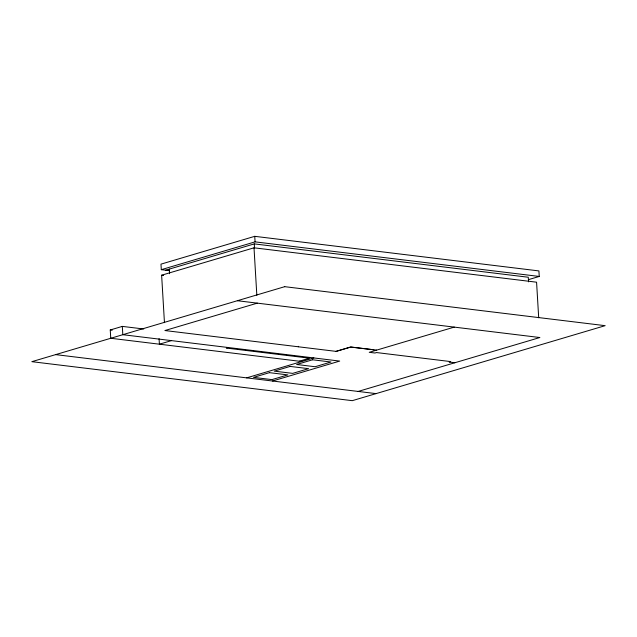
<?xml version="1.0" encoding="UTF-8"?>
<svg xmlns="http://www.w3.org/2000/svg" width="637" height="637" viewBox="0 0 637 637"><rect width="100%" height="100%" fill="white"/><g stroke="black" fill="none" stroke-linecap="round" stroke-linejoin="round"><path stroke-width="0.96" d="M528.829 279.539L539.244 276.45L538.91 270.916L254.744 236.327L160.978 264.14L161.304 269.674L169.538 270.677M161.304 269.674L255.071 241.861L539.244 276.45M165.588 270.199L254.274 243.891L528.272 277.238L528.551 281.849M164.45 322.64L161.631 275.208L254.012 247.809L536.577 282.199L538.695 317.767M301.755 361.521L110.75 338.271L110.257 329.974L122.32 326.391L143.731 328.995M257.3 303.14L164.919 330.539L336.169 351.385L350.955 346.998L376.642 350.127M171.472 340.612L159.401 344.195L159.075 338.661M228.197 347.515L226.35 348.065L309.471 358.185L299.255 361.211M298.363 346.329L298.395 346.791M246.638 377.86L313.826 357.938M335.994 351.361L350.469 347.069L373.784 349.777M272.509 381.014L339.688 361.083L122.814 334.696L122.32 326.391M454.245 327.115L369.253 352.317L374.962 353.017L376.499 352.556L450.709 361.593L449.165 362.047L454.874 362.74M358.137 391.437L539.865 337.53L237.37 300.72M161.631 275.208L163.598 275.447M110.257 329.974L112.2 330.205M55.634 354.618L376.061 393.618M254.744 236.327L255.071 241.861M254.274 243.891L254.545 248.502M254.012 247.809L256.83 295.242M169.283 269.101L169.553 273.711M284.723 286.674L31.85 361.673L352.277 400.673L605.15 325.666L284.723 286.674M269.427 372.661L253.534 377.375L271.951 379.612L287.852 374.898L269.427 372.661M290.161 366.418L274.268 371.14L292.686 373.378L308.579 368.664L290.161 366.418M312.568 359.778L296.667 364.491L315.084 366.737L330.985 362.015L312.568 359.778"/></g></svg>
